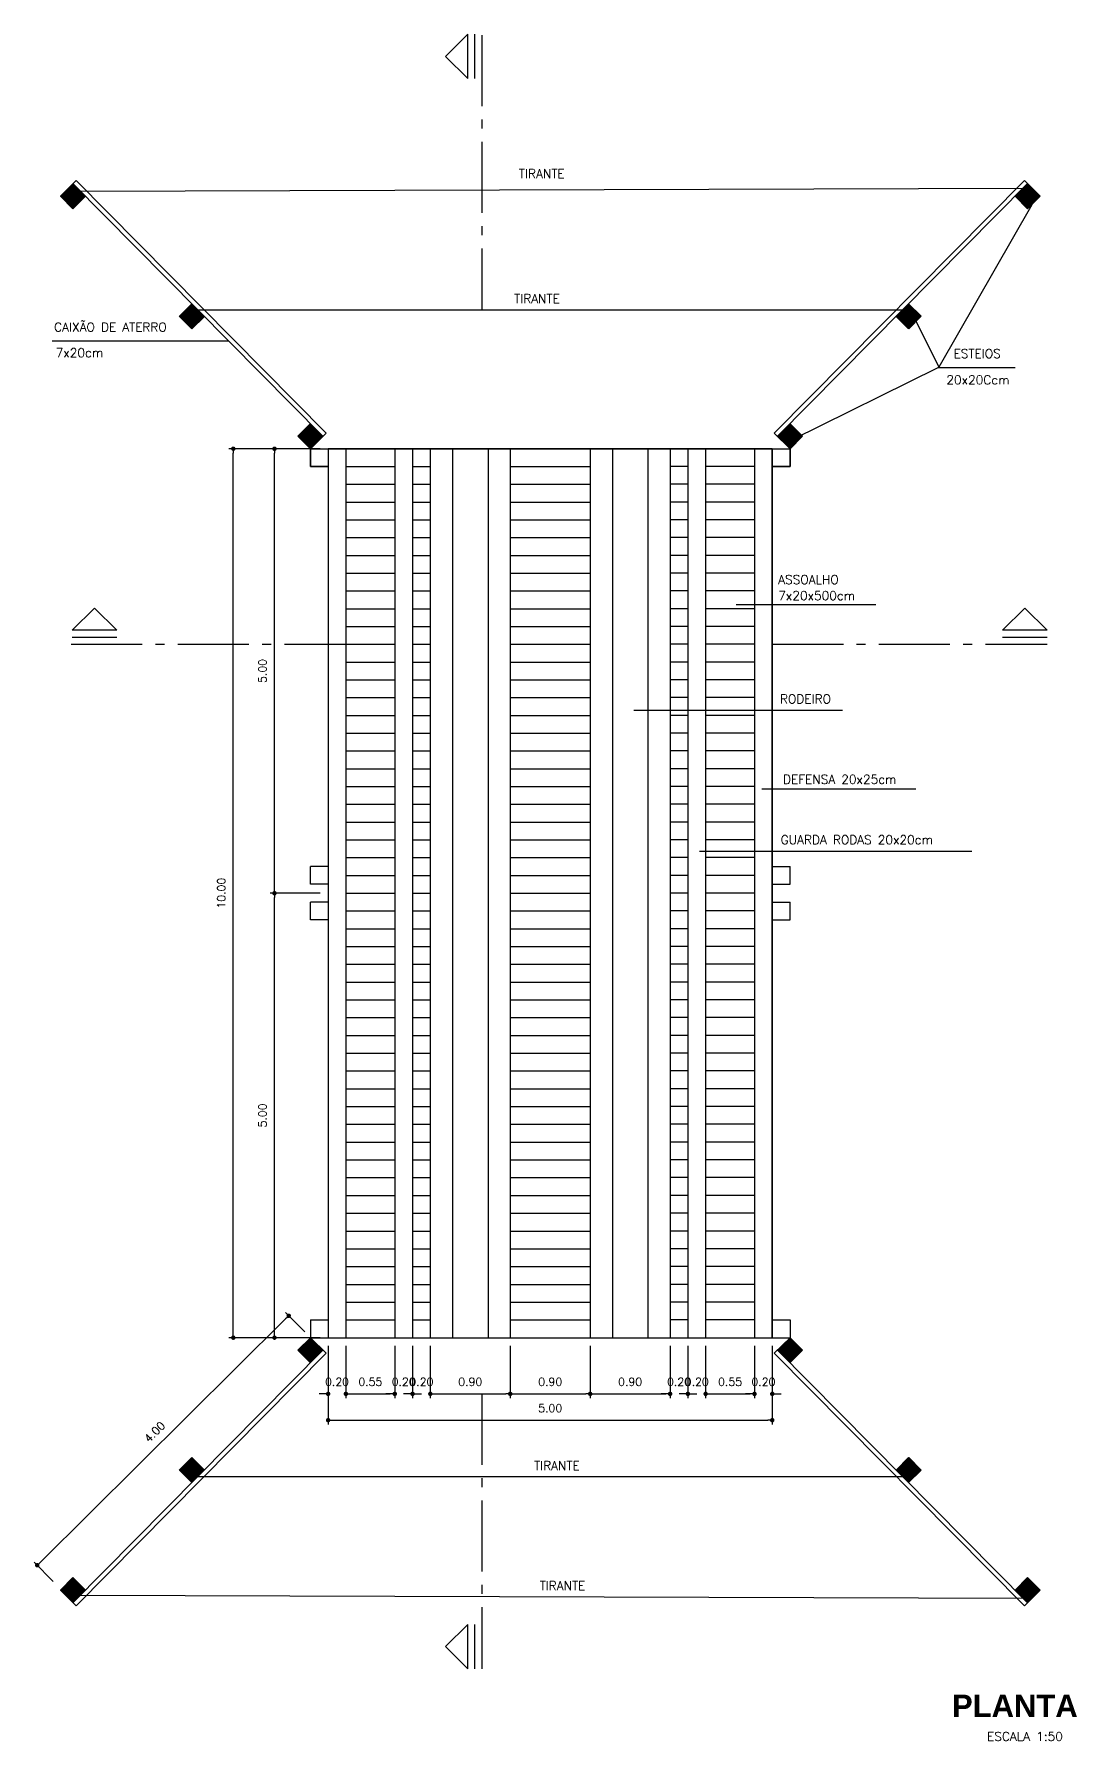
# Model space of a CAD drawing. Extents: x -145.3 to -112, y 64.3 to 94.4.
# Drawn here: x -123.76 to -112.02, y 64.34 to 83.54 of the extents above; entities that cross this region are included whole.
import ezdxf
from ezdxf.enums import TextEntityAlignment as Align

# ---------------------------------------------------------------- set-up
doc = ezdxf.new("R2010")
doc.units = 0
doc.header["$MEASUREMENT"] = 0
doc.linetypes.add('DASHDOT', pattern=[1.1, 0.8, -0.15, 0, -0.15])
doc.layers.get('0').update_dxf_attribs({"linetype": 'CONTINUOUS'})
doc.layers.get('DEFPOINTS').update_dxf_attribs({"linetype": 'CONTINUOUS'})
for name, color, linetype in [('ALVENARIA', 7, 'CONTINUOUS'), ('ALVENARIA1', 44, 'CONTINUOUS'), ('COTA', 1, 'CONTINUOUS'), ('HATCH', 30, 'CONTINUOUS'), ('TEXTO2', 40, 'CONTINUOUS'), ('TEXTO5', 5, 'CONTINUOUS')]:
    doc.layers.add(name, color=color, linetype=linetype)
doc.styles.add('SANSSERIFBOLD', font='sasb____.pfb')
doc.styles.add('SIMPLEX', font='SIMPLEX.SHX')
doc.dimstyles.new('DIM50', dxfattribs={"dimtxt": 0.09, "dimasz": 0.05, "dimexe": 0.05, "dimexo": 0.09, "dimgap": 0.09, "dimtad": 1, "dimzin": 0, "dimdsep": 46, "dimtxsty": 'SIMPLEX', "dimblk": 'DOT', "dimcen": 0.09, "dimadec": 0, "dimazin": 0, "dimtfac": 1, "dimtix": 1, "dimtofl": 0, "dimtmove": 2, "dimatfit": 3, "dimldrblk": 'DOT', "dimfxl": 1, "dimtolj": 1, "dimtzin": 0, "dimarcsym": 0})

# ---------------------------------------------------------------- blocks, each defined once
blk = doc.blocks.new('DOT')
at = {"layer": 'ALVENARIA', "color": 0, "linetype": 'ByBlock'}
blk.add_line((-0.5, 0), (-1, 0), dxfattribs=at)
at = {"layer": 'ALVENARIA', "color": 0, "linetype": 'ByBlock', "const_width": 0.5}
blk.add_lwpolyline([(-0.25, 0, 1), (0.25, 0, 1)], format="xyb", close=True, dxfattribs=at)
blk = doc.blocks.new('*D67')
at = {"color": 0, "linetype": 'ByBlock'}
for p, q in [((-120.251, 71.784), (-120.251, 71.192)), ((-120.501, 71.242), (-120.551, 71.242)), ((-120.201, 71.242), (-120.151, 71.242))]:
    blk.add_line(p, q, dxfattribs=at)
at = {"layer": 'DEFPOINTS', "color": 0, "linetype": 'ByBlock'}
for p in [(-120.451, 71.874), (-120.251, 71.874), (-120.251, 71.242)]:
    blk.add_point(p, dxfattribs=at)
at = {"color": 0, "linetype": 'ByBlock', "xscale": 0.05, "yscale": 0.05, "zscale": 0.05}
blk.add_blockref('DOT', (-120.451, 71.242), dxfattribs=at)
at = {"color": 0, "linetype": 'ByBlock', "xscale": 0.05, "yscale": 0.05, "zscale": 0.05, "rotation": 180}
blk.add_blockref('DOT', (-120.251, 71.242), dxfattribs=at)
at = {"color": 0, "linetype": 'ByBlock', "insert": (-120.351, 71.377), "char_height": 0.09, "attachment_point": 5, "style": 'SIMPLEX'}
blk.add_mtext('\\A1;0.20', dxfattribs=at)
blk = doc.blocks.new('*D68')
at = {"color": 0, "linetype": 'ByBlock'}
for p, q in [((-119.701, 71.784), (-119.701, 71.192)), ((-120.201, 71.242), (-119.751, 71.242))]:
    blk.add_line(p, q, dxfattribs=at)
at = {"layer": 'DEFPOINTS', "color": 0, "linetype": 'ByBlock'}
for p in [(-120.251, 71.874), (-119.701, 71.874), (-119.701, 71.242)]:
    blk.add_point(p, dxfattribs=at)
at = {"color": 0, "linetype": 'ByBlock', "xscale": 0.05, "yscale": 0.05, "zscale": 0.05, "rotation": 180}
blk.add_blockref('DOT', (-120.251, 71.242), dxfattribs=at)
at = {"color": 0, "linetype": 'ByBlock', "xscale": 0.05, "yscale": 0.05, "zscale": 0.05}
blk.add_blockref('DOT', (-119.701, 71.242), dxfattribs=at)
at = {"color": 0, "linetype": 'ByBlock', "insert": (-119.976, 71.377), "char_height": 0.09, "attachment_point": 5, "style": 'SIMPLEX'}
blk.add_mtext('\\A1;0.55', dxfattribs=at)
blk = doc.blocks.new('*D69')
at = {"color": 0, "linetype": 'ByBlock'}
for p, q in [((-119.501, 71.784), (-119.501, 71.192)), ((-119.751, 71.242), (-119.801, 71.242)), ((-119.451, 71.242), (-119.401, 71.242))]:
    blk.add_line(p, q, dxfattribs=at)
at = {"layer": 'DEFPOINTS', "color": 0, "linetype": 'ByBlock'}
for p in [(-119.701, 71.874), (-119.501, 71.874), (-119.501, 71.242)]:
    blk.add_point(p, dxfattribs=at)
at = {"color": 0, "linetype": 'ByBlock', "xscale": 0.05, "yscale": 0.05, "zscale": 0.05}
blk.add_blockref('DOT', (-119.701, 71.242), dxfattribs=at)
at = {"color": 0, "linetype": 'ByBlock', "xscale": 0.05, "yscale": 0.05, "zscale": 0.05, "rotation": 180}
blk.add_blockref('DOT', (-119.501, 71.242), dxfattribs=at)
at = {"color": 0, "linetype": 'ByBlock', "insert": (-119.601, 71.377), "char_height": 0.09, "attachment_point": 5, "style": 'SIMPLEX'}
blk.add_mtext('\\A1;0.20', dxfattribs=at)
blk = doc.blocks.new('*D70')
at = {"color": 0, "linetype": 'ByBlock'}
for p, q in [((-119.301, 71.784), (-119.301, 71.192)), ((-119.551, 71.242), (-119.601, 71.242)), ((-119.251, 71.242), (-119.201, 71.242))]:
    blk.add_line(p, q, dxfattribs=at)
at = {"layer": 'DEFPOINTS', "color": 0, "linetype": 'ByBlock'}
for p in [(-119.501, 71.874), (-119.301, 71.874), (-119.301, 71.242)]:
    blk.add_point(p, dxfattribs=at)
at = {"color": 0, "linetype": 'ByBlock', "xscale": 0.05, "yscale": 0.05, "zscale": 0.05}
blk.add_blockref('DOT', (-119.501, 71.242), dxfattribs=at)
at = {"color": 0, "linetype": 'ByBlock', "xscale": 0.05, "yscale": 0.05, "zscale": 0.05, "rotation": 180}
blk.add_blockref('DOT', (-119.301, 71.242), dxfattribs=at)
at = {"color": 0, "linetype": 'ByBlock', "insert": (-119.401, 71.377), "char_height": 0.09, "attachment_point": 5, "style": 'SIMPLEX'}
blk.add_mtext('\\A1;0.20', dxfattribs=at)
blk = doc.blocks.new('*D71')
at = {"color": 0, "linetype": 'ByBlock'}
for p, q in [((-118.401, 71.784), (-118.401, 71.192)), ((-119.251, 71.242), (-118.451, 71.242))]:
    blk.add_line(p, q, dxfattribs=at)
at = {"layer": 'DEFPOINTS', "color": 0, "linetype": 'ByBlock'}
for p in [(-119.301, 71.874), (-118.401, 71.874), (-118.401, 71.242)]:
    blk.add_point(p, dxfattribs=at)
at = {"color": 0, "linetype": 'ByBlock', "xscale": 0.05, "yscale": 0.05, "zscale": 0.05, "rotation": 180}
blk.add_blockref('DOT', (-119.301, 71.242), dxfattribs=at)
at = {"color": 0, "linetype": 'ByBlock', "xscale": 0.05, "yscale": 0.05, "zscale": 0.05}
blk.add_blockref('DOT', (-118.401, 71.242), dxfattribs=at)
at = {"color": 0, "linetype": 'ByBlock', "insert": (-118.851, 71.377), "char_height": 0.09, "attachment_point": 5, "style": 'SIMPLEX'}
blk.add_mtext('\\A1;0.90', dxfattribs=at)
blk = doc.blocks.new('*D72')
at = {"color": 0, "linetype": 'ByBlock'}
for p, q in [((-117.501, 71.784), (-117.501, 71.192)), ((-118.351, 71.242), (-117.551, 71.242))]:
    blk.add_line(p, q, dxfattribs=at)
at = {"layer": 'DEFPOINTS', "color": 0, "linetype": 'ByBlock'}
for p in [(-118.401, 71.874), (-117.501, 71.874), (-117.501, 71.242)]:
    blk.add_point(p, dxfattribs=at)
at = {"color": 0, "linetype": 'ByBlock', "xscale": 0.05, "yscale": 0.05, "zscale": 0.05, "rotation": 180}
blk.add_blockref('DOT', (-118.401, 71.242), dxfattribs=at)
at = {"color": 0, "linetype": 'ByBlock', "xscale": 0.05, "yscale": 0.05, "zscale": 0.05}
blk.add_blockref('DOT', (-117.501, 71.242), dxfattribs=at)
at = {"color": 0, "linetype": 'ByBlock', "insert": (-117.951, 71.377), "char_height": 0.09, "attachment_point": 5, "style": 'SIMPLEX'}
blk.add_mtext('\\A1;0.90', dxfattribs=at)
blk = doc.blocks.new('*D73')
at = {"color": 0, "linetype": 'ByBlock'}
for p, q in [((-116.601, 71.784), (-116.601, 71.192)), ((-117.451, 71.242), (-116.651, 71.242))]:
    blk.add_line(p, q, dxfattribs=at)
at = {"layer": 'DEFPOINTS', "color": 0, "linetype": 'ByBlock'}
for p in [(-117.501, 71.874), (-116.601, 71.874), (-116.601, 71.242)]:
    blk.add_point(p, dxfattribs=at)
at = {"color": 0, "linetype": 'ByBlock', "xscale": 0.05, "yscale": 0.05, "zscale": 0.05, "rotation": 180}
blk.add_blockref('DOT', (-117.501, 71.242), dxfattribs=at)
at = {"color": 0, "linetype": 'ByBlock', "xscale": 0.05, "yscale": 0.05, "zscale": 0.05}
blk.add_blockref('DOT', (-116.601, 71.242), dxfattribs=at)
at = {"color": 0, "linetype": 'ByBlock', "insert": (-117.051, 71.377), "char_height": 0.09, "attachment_point": 5, "style": 'SIMPLEX'}
blk.add_mtext('\\A1;0.90', dxfattribs=at)
blk = doc.blocks.new('*D74')
at = {"color": 0, "linetype": 'ByBlock'}
for p, q in [((-116.401, 71.784), (-116.401, 71.192)), ((-116.651, 71.242), (-116.701, 71.242)), ((-116.351, 71.242), (-116.301, 71.242))]:
    blk.add_line(p, q, dxfattribs=at)
at = {"layer": 'DEFPOINTS', "color": 0, "linetype": 'ByBlock'}
for p in [(-116.601, 71.874), (-116.401, 71.874), (-116.401, 71.242)]:
    blk.add_point(p, dxfattribs=at)
at = {"color": 0, "linetype": 'ByBlock', "xscale": 0.05, "yscale": 0.05, "zscale": 0.05}
blk.add_blockref('DOT', (-116.601, 71.242), dxfattribs=at)
at = {"color": 0, "linetype": 'ByBlock', "xscale": 0.05, "yscale": 0.05, "zscale": 0.05, "rotation": 180}
blk.add_blockref('DOT', (-116.401, 71.242), dxfattribs=at)
at = {"color": 0, "linetype": 'ByBlock', "insert": (-116.501, 71.377), "char_height": 0.09, "attachment_point": 5, "style": 'SIMPLEX'}
blk.add_mtext('\\A1;0.20', dxfattribs=at)
blk = doc.blocks.new('*D75')
at = {"color": 0, "linetype": 'ByBlock'}
for p, q in [((-116.201, 71.784), (-116.201, 71.192)), ((-116.451, 71.242), (-116.501, 71.242)), ((-116.151, 71.242), (-116.101, 71.242))]:
    blk.add_line(p, q, dxfattribs=at)
at = {"layer": 'DEFPOINTS', "color": 0, "linetype": 'ByBlock'}
for p in [(-116.401, 71.874), (-116.201, 71.874), (-116.201, 71.242)]:
    blk.add_point(p, dxfattribs=at)
at = {"color": 0, "linetype": 'ByBlock', "xscale": 0.05, "yscale": 0.05, "zscale": 0.05}
blk.add_blockref('DOT', (-116.401, 71.242), dxfattribs=at)
at = {"color": 0, "linetype": 'ByBlock', "xscale": 0.05, "yscale": 0.05, "zscale": 0.05, "rotation": 180}
blk.add_blockref('DOT', (-116.201, 71.242), dxfattribs=at)
at = {"color": 0, "linetype": 'ByBlock', "insert": (-116.301, 71.377), "char_height": 0.09, "attachment_point": 5, "style": 'SIMPLEX'}
blk.add_mtext('\\A1;0.20', dxfattribs=at)
blk = doc.blocks.new('*D76')
at = {"color": 0, "linetype": 'ByBlock'}
for p, q in [((-115.651, 71.784), (-115.651, 71.192)), ((-116.151, 71.242), (-115.701, 71.242))]:
    blk.add_line(p, q, dxfattribs=at)
at = {"layer": 'DEFPOINTS', "color": 0, "linetype": 'ByBlock'}
for p in [(-116.201, 71.874), (-115.651, 71.874), (-115.651, 71.242)]:
    blk.add_point(p, dxfattribs=at)
at = {"color": 0, "linetype": 'ByBlock', "xscale": 0.05, "yscale": 0.05, "zscale": 0.05, "rotation": 180}
blk.add_blockref('DOT', (-116.201, 71.242), dxfattribs=at)
at = {"color": 0, "linetype": 'ByBlock', "xscale": 0.05, "yscale": 0.05, "zscale": 0.05}
blk.add_blockref('DOT', (-115.651, 71.242), dxfattribs=at)
at = {"color": 0, "linetype": 'ByBlock', "insert": (-115.926, 71.377), "char_height": 0.09, "attachment_point": 5, "style": 'SIMPLEX'}
blk.add_mtext('\\A1;0.55', dxfattribs=at)
blk = doc.blocks.new('*D77')
at = {"color": 0, "linetype": 'ByBlock'}
for p, q in [((-115.451, 71.784), (-115.451, 71.192)), ((-115.701, 71.242), (-115.751, 71.242)), ((-115.401, 71.242), (-115.351, 71.242))]:
    blk.add_line(p, q, dxfattribs=at)
at = {"layer": 'DEFPOINTS', "color": 0, "linetype": 'ByBlock'}
for p in [(-115.651, 71.874), (-115.451, 71.874), (-115.451, 71.242)]:
    blk.add_point(p, dxfattribs=at)
at = {"color": 0, "linetype": 'ByBlock', "xscale": 0.05, "yscale": 0.05, "zscale": 0.05}
blk.add_blockref('DOT', (-115.651, 71.242), dxfattribs=at)
at = {"color": 0, "linetype": 'ByBlock', "xscale": 0.05, "yscale": 0.05, "zscale": 0.05, "rotation": 180}
blk.add_blockref('DOT', (-115.451, 71.242), dxfattribs=at)
at = {"color": 0, "linetype": 'ByBlock', "insert": (-115.551, 71.377), "char_height": 0.09, "attachment_point": 5, "style": 'SIMPLEX'}
blk.add_mtext('\\A1;0.20', dxfattribs=at)
blk = doc.blocks.new('*D78')
at = {"color": 0, "linetype": 'ByBlock'}
for p, q in [((-120.451, 71.784), (-120.451, 70.896)), ((-115.451, 71.784), (-115.451, 70.896)), ((-120.401, 70.946), (-115.501, 70.946))]:
    blk.add_line(p, q, dxfattribs=at)
at = {"layer": 'DEFPOINTS', "color": 0, "linetype": 'ByBlock'}
for p in [(-120.451, 71.874), (-115.451, 71.874), (-115.451, 70.946)]:
    blk.add_point(p, dxfattribs=at)
at = {"color": 0, "linetype": 'ByBlock', "xscale": 0.05, "yscale": 0.05, "zscale": 0.05, "rotation": 180}
blk.add_blockref('DOT', (-120.451, 70.946), dxfattribs=at)
at = {"color": 0, "linetype": 'ByBlock', "xscale": 0.05, "yscale": 0.05, "zscale": 0.05}
blk.add_blockref('DOT', (-115.451, 70.946), dxfattribs=at)
at = {"color": 0, "linetype": 'ByBlock', "insert": (-117.951, 71.081), "char_height": 0.09, "attachment_point": 5, "style": 'SIMPLEX'}
blk.add_mtext('\\A1;5.00', dxfattribs=at)
blk = doc.blocks.new('*D79')
at = {"color": 0, "linetype": 'ByBlock'}
for p, q in [((-120.541, 78.874), (-121.069, 78.874)), ((-121.019, 68.924), (-121.019, 78.824)), ((-120.541, 68.874), (-121.069, 68.874))]:
    blk.add_line(p, q, dxfattribs=at)
at = {"layer": 'DEFPOINTS', "color": 0, "linetype": 'ByBlock'}
for p in [(-121.019, 78.874), (-120.451, 78.874), (-120.451, 68.874)]:
    blk.add_point(p, dxfattribs=at)
at = {"color": 0, "linetype": 'ByBlock', "xscale": 0.05, "yscale": 0.05, "zscale": 0.05}
for p, rotation in [((-121.019, 78.874), 90), ((-121.019, 68.874), 270)]:
    blk.add_blockref('DOT', p, dxfattribs=dict(at, rotation=rotation))
at = {"color": 0, "linetype": 'ByBlock', "insert": (-121.154, 73.874), "char_height": 0.09, "attachment_point": 5, "rotation": 90, "style": 'SIMPLEX'}
blk.add_mtext('\\A1;10.00', dxfattribs=at)
blk = doc.blocks.new('*D80')
at = {"color": 0, "linetype": 'ByBlock'}
for p, q in [((-123.691, 69.349), (-120.93, 72.085)), ((-120.714, 71.938), (-120.93, 72.156)), ((-123.545, 69.131), (-123.761, 69.349))]:
    blk.add_line(p, q, dxfattribs=at)
at = {"layer": 'DEFPOINTS', "color": 0, "linetype": 'ByBlock'}
for p in [(-120.895, 72.12), (-120.651, 71.874), (-123.482, 69.067)]:
    blk.add_point(p, dxfattribs=at)
at = {"color": 0, "linetype": 'ByBlock', "xscale": 0.05, "yscale": 0.05, "zscale": 0.05}
for p, rotation in [((-120.895, 72.12), 44.75101426831696), ((-123.726, 69.314), 224.751014268317)]:
    blk.add_blockref('DOT', p, dxfattribs=dict(at, rotation=rotation))
at = {"color": 0, "linetype": 'ByBlock', "insert": (-122.405, 70.813), "char_height": 0.09, "attachment_point": 5, "rotation": 44.751, "style": 'SIMPLEX'}
blk.add_mtext('\\A1;4.00', dxfattribs=at)
blk = doc.blocks.new('*D140')
at = {"color": 0, "linetype": 'ByBlock'}
for p, q in [((-120.541, 73.874), (-121.105, 73.874)), ((-121.055, 68.924), (-121.055, 73.824)), ((-120.541, 68.874), (-121.105, 68.874))]:
    blk.add_line(p, q, dxfattribs=at)
at = {"layer": 'DEFPOINTS', "color": 0, "linetype": 'ByBlock'}
for p in [(-121.055, 73.874), (-120.451, 73.874), (-120.451, 68.874)]:
    blk.add_point(p, dxfattribs=at)
at = {"color": 0, "linetype": 'ByBlock', "xscale": 0.05, "yscale": 0.05, "zscale": 0.05}
for p, rotation in [((-121.055, 73.874), 90), ((-121.055, 68.874), 270)]:
    blk.add_blockref('DOT', p, dxfattribs=dict(at, rotation=rotation))
at = {"color": 0, "linetype": 'ByBlock', "insert": (-121.19, 71.374), "char_height": 0.09, "attachment_point": 5, "rotation": 90, "style": 'SIMPLEX'}
blk.add_mtext('\\A1;5.00', dxfattribs=at)
blk = doc.blocks.new('*D141')
at = {"color": 0, "linetype": 'ByBlock'}
for p, q in [((-120.541, 78.874), (-121.105, 78.874)), ((-121.055, 73.924), (-121.055, 78.824))]:
    blk.add_line(p, q, dxfattribs=at)
at = {"layer": 'DEFPOINTS', "color": 0, "linetype": 'ByBlock'}
for p in [(-121.055, 78.874), (-120.451, 78.874), (-120.451, 73.874)]:
    blk.add_point(p, dxfattribs=at)
at = {"color": 0, "linetype": 'ByBlock', "xscale": 0.05, "yscale": 0.05, "zscale": 0.05}
for p, rotation in [((-121.055, 78.874), 90), ((-121.055, 73.874), 270)]:
    blk.add_blockref('DOT', p, dxfattribs=dict(at, rotation=rotation))
at = {"color": 0, "linetype": 'ByBlock', "insert": (-121.19, 76.374), "char_height": 0.09, "attachment_point": 5, "rotation": 90, "style": 'SIMPLEX'}
blk.add_mtext('\\A1;5.00', dxfattribs=at)

msp = doc.modelspace()

# ---------------------------------------------------------------- hatches: boundary and pattern name
at = {"layer": 'HATCH'}
h = msp.add_hatch(dxfattribs=at)
h.set_pattern_fill('ANSI31', color=256, scale=0.05, style=0)
h.paths.add_polyline_path([(-123.324, 81.856), (-123.466, 81.715), (-123.325, 81.573), (-123.183, 81.714)])
h.paths.add_polyline_path([(-121.844, 80.363), (-121.985, 80.505), (-122.127, 80.364), (-121.986, 80.222)])
h.paths.add_polyline_path([(-120.509, 79.015), (-120.649, 79.157), (-120.791, 79.016), (-120.651, 78.874)])
h.paths.add_polyline_path([(-115.252, 79.157), (-115.393, 79.015), (-115.251, 78.874), (-115.11, 79.016)])
h.paths.add_polyline_path([(-113.774, 80.364), (-113.916, 80.505), (-114.057, 80.363), (-113.915, 80.222)])
h.paths.add_polyline_path([(-112.435, 81.715), (-112.577, 81.856), (-112.718, 81.714), (-112.576, 81.573)])
h = msp.add_hatch(dxfattribs=at)
h.set_pattern_fill('ANSI31', color=256, scale=0.05, style=0)
h.set_pattern_definition([(45, (0, -3), (-0.00441941738, 0.00441941738), [])])
h.paths.add_polyline_path([(-120.509, 68.733), (-120.651, 68.874), (-120.791, 68.732), (-120.649, 68.591)])
h.paths.add_polyline_path([(-121.844, 67.385), (-121.986, 67.526), (-122.127, 67.384), (-121.985, 67.243)])
h.paths.add_polyline_path([(-123.183, 66.034), (-123.325, 66.175), (-123.466, 66.033), (-123.324, 65.892)])
h.paths.add_polyline_path([(-115.11, 68.732), (-115.251, 68.874), (-115.393, 68.733), (-115.252, 68.591)])
h.paths.add_polyline_path([(-113.774, 67.384), (-113.915, 67.526), (-114.057, 67.385), (-113.916, 67.243)])
h.paths.add_polyline_path([(-112.576, 66.175), (-112.718, 66.034), (-112.577, 65.892), (-112.435, 66.033)])

# ---------------------------------------------------------------- linework, layer by layer
at = {"layer": 'ALVENARIA'}
for p, q in [((-118.88, 83.538), (-119.13, 83.288)), ((-118.88, 83.038), (-118.88, 83.538)), ((-118.8, 83.038), (-118.8, 83.538)), ((-119.13, 83.288), (-118.88, 83.038)), ((-120.651, 78.874), (-120.451, 78.874)), ((-120.651, 78.874), (-120.651, 78.674)), ((-120.651, 78.874), (-115.251, 78.874)), ((-120.651, 78.674), (-120.651, 78.874)), ((-115.451, 78.874), (-120.451, 78.874)), ((-120.451, 78.874), (-120.451, 68.874)), ((-120.251, 78.874), (-120.251, 68.874)), ((-120.251, 78.874), (-119.701, 78.874)), ((-119.701, 78.874), (-119.701, 68.874)), ((-119.501, 78.874), (-119.501, 68.874)), ((-119.501, 78.874), (-119.301, 78.874)), ((-119.301, 78.874), (-119.301, 68.874)), ((-119.051, 78.874), (-119.051, 68.874)), ((-118.651, 78.874), (-118.651, 68.874)), ((-118.401, 78.874), (-118.401, 68.874)), ((-118.401, 78.874), (-117.501, 78.874)), ((-117.501, 78.874), (-117.501, 68.874)), ((-117.251, 78.874), (-117.251, 68.874)), ((-116.851, 78.874), (-116.851, 68.874)), ((-116.601, 78.874), (-116.601, 68.874)), ((-116.401, 78.874), (-116.601, 78.874)), ((-116.401, 78.874), (-116.401, 68.874)), ((-116.201, 78.874), (-116.201, 68.874)), ((-115.651, 78.874), (-116.201, 78.874)), ((-115.651, 78.874), (-115.651, 68.874)), ((-115.451, 68.874), (-115.451, 78.874)), ((-115.451, 78.874), (-115.451, 68.874)), ((-115.451, 78.874), (-115.251, 78.874)), ((-115.451, 78.874), (-115.451, 78.674)), ((-115.451, 78.674), (-115.451, 78.874)), ((-115.451, 78.874), (-115.451, 78.874)), ((-115.251, 78.874), (-115.251, 78.674)), ((-115.251, 78.674), (-115.251, 78.874)), ((-120.451, 78.674), (-120.651, 78.674)), ((-120.651, 78.674), (-120.451, 78.674)), ((-115.451, 78.674), (-115.451, 78.674)), ((-115.251, 78.674), (-115.451, 78.674)), ((-115.451, 78.674), (-115.251, 78.674)), ((-123.331, 76.832), (-123.081, 77.082)), ((-123.081, 77.082), (-122.831, 76.832)), ((-112.858, 76.832), (-112.608, 77.082)), ((-112.608, 77.082), (-112.358, 76.832)), ((-122.831, 76.832), (-123.331, 76.832)), ((-112.358, 76.832), (-112.858, 76.832)), ((-122.831, 76.752), (-123.331, 76.752)), ((-112.358, 76.752), (-112.858, 76.752)), ((-120.451, 74.174), (-120.651, 74.174)), ((-120.651, 73.974), (-120.651, 74.174)), ((-115.451, 74.174), (-115.251, 74.174)), ((-115.251, 73.974), (-115.251, 74.174)), ((-120.451, 73.974), (-120.651, 73.974)), ((-115.451, 73.974), (-115.251, 73.974)), ((-120.451, 73.774), (-120.651, 73.774)), ((-120.651, 73.574), (-120.651, 73.774)), ((-115.451, 73.774), (-115.251, 73.774)), ((-115.251, 73.574), (-115.251, 73.774)), ((-120.451, 73.574), (-120.651, 73.574)), ((-115.451, 73.574), (-115.251, 73.574)), ((-120.651, 69.074), (-120.651, 68.874)), ((-120.651, 69.074), (-120.451, 69.074)), ((-115.451, 69.074), (-115.251, 69.074)), ((-115.451, 69.074), (-115.451, 68.874)), ((-115.251, 69.074), (-115.251, 68.874)), ((-120.651, 68.874), (-115.251, 68.874)), ((-115.451, 68.874), (-115.451, 68.874)), ((-118.88, 65.649), (-119.13, 65.399)), ((-118.88, 65.149), (-118.88, 65.649)), ((-118.8, 65.149), (-118.8, 65.649)), ((-119.13, 65.399), (-118.88, 65.149))]:
    msp.add_line(p, q, dxfattribs=at)
at = {"layer": 'ALVENARIA', "linetype": 'DASHDOT'}
for p, q in [((-118.722, 83.528), (-118.722, 80.435)), ((-123.343, 76.674), (-120.251, 76.674)), ((-115.451, 76.674), (-112.358, 76.674)), ((-118.722, 68.242), (-118.722, 65.149))]:
    msp.add_line(p, q, dxfattribs=at)
at = {"layer": 'ALVENARIA1'}
for p, q in [((-123.289, 81.891), (-123.466, 81.715)), ((-120.509, 79.015), (-123.324, 81.856)), ((-120.473, 79.05), (-123.289, 81.891)), ((-115.428, 79.05), (-112.613, 81.891)), ((-115.393, 79.015), (-112.577, 81.856)), ((-112.613, 81.891), (-112.435, 81.715)), ((-123.325, 81.573), (-123.466, 81.715)), ((-123.183, 81.714), (-123.325, 81.573)), ((-112.718, 81.714), (-112.576, 81.573)), ((-112.576, 81.573), (-112.435, 81.715)), ((-121.985, 80.505), (-122.126, 80.365)), ((-121.948, 80.541), (-121.949, 80.54)), ((-113.953, 80.541), (-113.952, 80.54)), ((-113.916, 80.505), (-113.775, 80.365)), ((-121.986, 80.222), (-122.127, 80.364)), ((-121.844, 80.363), (-121.985, 80.223)), ((-121.808, 80.399), (-121.809, 80.398)), ((-114.094, 80.399), (-114.093, 80.398)), ((-114.057, 80.363), (-113.916, 80.223)), ((-113.915, 80.222), (-113.774, 80.364)), ((-120.649, 79.157), (-120.791, 79.016)), ((-115.252, 79.157), (-115.11, 79.016)), ((-120.651, 78.874), (-120.791, 79.016)), ((-120.473, 79.05), (-120.651, 78.874)), ((-115.428, 79.05), (-115.251, 78.874)), ((-115.251, 78.874), (-115.11, 79.016)), ((-120.251, 78.674), (-119.701, 78.674)), ((-120.251, 78.674), (-119.701, 78.674)), ((-119.501, 78.674), (-119.301, 78.674)), ((-119.501, 78.674), (-119.301, 78.674)), ((-118.401, 78.674), (-117.501, 78.674)), ((-118.401, 78.674), (-117.501, 78.674)), ((-116.401, 78.674), (-116.601, 78.674)), ((-116.401, 78.674), (-116.601, 78.674)), ((-115.651, 78.674), (-116.201, 78.674)), ((-115.651, 78.674), (-116.201, 78.674)), ((-120.251, 78.474), (-119.701, 78.474)), ((-120.251, 78.474), (-119.701, 78.474)), ((-119.501, 78.474), (-119.301, 78.474)), ((-119.501, 78.474), (-119.301, 78.474)), ((-118.401, 78.474), (-117.501, 78.474)), ((-118.401, 78.474), (-117.501, 78.474)), ((-116.401, 78.474), (-116.601, 78.474)), ((-116.401, 78.474), (-116.601, 78.474)), ((-115.651, 78.474), (-116.201, 78.474)), ((-115.651, 78.474), (-116.201, 78.474)), ((-120.251, 78.274), (-119.701, 78.274)), ((-120.251, 78.274), (-119.701, 78.274)), ((-119.501, 78.274), (-119.301, 78.274)), ((-119.501, 78.274), (-119.301, 78.274)), ((-118.401, 78.274), (-117.501, 78.274)), ((-118.401, 78.274), (-117.501, 78.274)), ((-116.401, 78.274), (-116.601, 78.274)), ((-116.401, 78.274), (-116.601, 78.274)), ((-115.651, 78.274), (-116.201, 78.274)), ((-115.651, 78.274), (-116.201, 78.274)), ((-120.251, 78.074), (-119.701, 78.074)), ((-119.501, 78.074), (-119.301, 78.074)), ((-118.401, 78.074), (-117.501, 78.074)), ((-116.401, 78.074), (-116.601, 78.074)), ((-115.651, 78.074), (-116.201, 78.074)), ((-120.251, 77.874), (-119.701, 77.874)), ((-119.501, 77.874), (-119.301, 77.874)), ((-118.401, 77.874), (-117.501, 77.874)), ((-116.401, 77.874), (-116.601, 77.874)), ((-115.651, 77.874), (-116.201, 77.874)), ((-120.251, 77.674), (-119.701, 77.674)), ((-119.501, 77.674), (-119.301, 77.674)), ((-118.401, 77.674), (-117.501, 77.674)), ((-116.401, 77.674), (-116.601, 77.674)), ((-115.651, 77.674), (-116.201, 77.674)), ((-120.251, 77.474), (-119.701, 77.474)), ((-119.501, 77.474), (-119.301, 77.474)), ((-118.401, 77.474), (-117.501, 77.474)), ((-116.401, 77.474), (-116.601, 77.474)), ((-115.651, 77.474), (-116.201, 77.474)), ((-120.251, 77.274), (-119.701, 77.274)), ((-119.501, 77.274), (-119.301, 77.274)), ((-118.401, 77.274), (-117.501, 77.274)), ((-116.401, 77.274), (-116.601, 77.274)), ((-115.651, 77.274), (-116.201, 77.274)), ((-120.251, 77.074), (-119.701, 77.074)), ((-119.501, 77.074), (-119.301, 77.074)), ((-118.401, 77.074), (-117.501, 77.074)), ((-116.401, 77.074), (-116.601, 77.074)), ((-115.651, 77.074), (-116.201, 77.074)), ((-120.251, 76.874), (-119.701, 76.874)), ((-119.501, 76.874), (-119.301, 76.874)), ((-118.401, 76.874), (-117.501, 76.874)), ((-116.401, 76.874), (-116.601, 76.874)), ((-115.651, 76.874), (-116.201, 76.874)), ((-120.251, 76.674), (-119.701, 76.674)), ((-119.501, 76.674), (-119.301, 76.674)), ((-118.401, 76.674), (-117.501, 76.674)), ((-116.401, 76.674), (-116.601, 76.674)), ((-115.651, 76.674), (-116.201, 76.674)), ((-120.251, 76.474), (-119.701, 76.474)), ((-119.501, 76.474), (-119.301, 76.474)), ((-118.401, 76.474), (-117.501, 76.474)), ((-116.401, 76.474), (-116.601, 76.474)), ((-115.651, 76.474), (-116.201, 76.474)), ((-120.251, 76.274), (-119.701, 76.274)), ((-119.501, 76.274), (-119.301, 76.274)), ((-118.401, 76.274), (-117.501, 76.274)), ((-116.401, 76.274), (-116.601, 76.274)), ((-115.651, 76.274), (-116.201, 76.274)), ((-120.251, 76.074), (-119.701, 76.074)), ((-119.501, 76.074), (-119.301, 76.074)), ((-118.401, 76.074), (-117.501, 76.074)), ((-116.401, 76.074), (-116.601, 76.074)), ((-115.651, 76.074), (-116.201, 76.074)), ((-120.251, 75.874), (-119.701, 75.874)), ((-119.501, 75.874), (-119.301, 75.874)), ((-118.401, 75.874), (-117.501, 75.874)), ((-116.401, 75.874), (-116.601, 75.874)), ((-115.651, 75.874), (-116.201, 75.874)), ((-120.251, 75.674), (-119.701, 75.674)), ((-119.501, 75.674), (-119.301, 75.674)), ((-118.401, 75.674), (-117.501, 75.674)), ((-116.401, 75.674), (-116.601, 75.674)), ((-115.651, 75.674), (-116.201, 75.674)), ((-120.251, 75.474), (-119.701, 75.474)), ((-119.501, 75.474), (-119.301, 75.474)), ((-118.401, 75.474), (-117.501, 75.474)), ((-116.401, 75.474), (-116.601, 75.474)), ((-115.651, 75.474), (-116.201, 75.474)), ((-120.251, 75.274), (-119.701, 75.274)), ((-119.501, 75.274), (-119.301, 75.274)), ((-118.401, 75.274), (-117.501, 75.274)), ((-116.401, 75.274), (-116.601, 75.274)), ((-115.651, 75.274), (-116.201, 75.274)), ((-120.251, 75.074), (-119.701, 75.074)), ((-119.501, 75.074), (-119.301, 75.074)), ((-118.401, 75.074), (-117.501, 75.074)), ((-116.401, 75.074), (-116.601, 75.074)), ((-115.651, 75.074), (-116.201, 75.074)), ((-120.251, 74.874), (-119.701, 74.874)), ((-119.501, 74.874), (-119.301, 74.874)), ((-118.401, 74.874), (-117.501, 74.874)), ((-116.401, 74.874), (-116.601, 74.874)), ((-115.651, 74.874), (-116.201, 74.874)), ((-120.251, 74.674), (-119.701, 74.674)), ((-119.501, 74.674), (-119.301, 74.674)), ((-118.401, 74.674), (-117.501, 74.674)), ((-116.401, 74.674), (-116.601, 74.674)), ((-115.651, 74.674), (-116.201, 74.674)), ((-120.251, 74.474), (-119.701, 74.474)), ((-119.501, 74.474), (-119.301, 74.474)), ((-118.401, 74.474), (-117.501, 74.474)), ((-116.401, 74.474), (-116.601, 74.474)), ((-115.651, 74.474), (-116.201, 74.474)), ((-120.251, 74.274), (-119.701, 74.274)), ((-119.501, 74.274), (-119.301, 74.274)), ((-118.401, 74.274), (-117.501, 74.274)), ((-116.401, 74.274), (-116.601, 74.274)), ((-115.651, 74.274), (-116.201, 74.274)), ((-120.251, 74.074), (-119.701, 74.074)), ((-119.501, 74.074), (-119.301, 74.074)), ((-118.401, 74.074), (-117.501, 74.074)), ((-116.401, 74.074), (-116.601, 74.074)), ((-115.651, 74.074), (-116.201, 74.074)), ((-120.251, 73.874), (-119.701, 73.874)), ((-119.501, 73.874), (-119.301, 73.874)), ((-118.401, 73.874), (-117.501, 73.874)), ((-116.401, 73.874), (-116.601, 73.874)), ((-115.651, 73.874), (-116.201, 73.874)), ((-120.251, 73.674), (-119.701, 73.674)), ((-119.501, 73.674), (-119.301, 73.674)), ((-118.401, 73.674), (-117.501, 73.674)), ((-116.401, 73.674), (-116.601, 73.674)), ((-115.651, 73.674), (-116.201, 73.674)), ((-120.251, 73.474), (-119.701, 73.474)), ((-120.251, 73.474), (-119.701, 73.474)), ((-119.501, 73.474), (-119.301, 73.474)), ((-119.501, 73.474), (-119.301, 73.474)), ((-118.401, 73.474), (-117.501, 73.474)), ((-118.401, 73.474), (-117.501, 73.474)), ((-116.401, 73.474), (-116.601, 73.474)), ((-116.401, 73.474), (-116.601, 73.474)), ((-115.651, 73.474), (-116.201, 73.474)), ((-115.651, 73.474), (-116.201, 73.474)), ((-120.251, 73.274), (-119.701, 73.274)), ((-120.251, 73.274), (-119.701, 73.274)), ((-119.501, 73.274), (-119.301, 73.274)), ((-119.501, 73.274), (-119.301, 73.274)), ((-118.401, 73.274), (-117.501, 73.274)), ((-118.401, 73.274), (-117.501, 73.274)), ((-116.401, 73.274), (-116.601, 73.274)), ((-116.401, 73.274), (-116.601, 73.274)), ((-115.651, 73.274), (-116.201, 73.274)), ((-115.651, 73.274), (-116.201, 73.274)), ((-120.251, 73.074), (-119.701, 73.074)), ((-119.501, 73.074), (-119.301, 73.074)), ((-118.401, 73.074), (-117.501, 73.074)), ((-116.401, 73.074), (-116.601, 73.074)), ((-115.651, 73.074), (-116.201, 73.074)), ((-120.251, 72.874), (-119.701, 72.874)), ((-119.501, 72.874), (-119.301, 72.874)), ((-118.401, 72.874), (-117.501, 72.874)), ((-116.401, 72.874), (-116.601, 72.874)), ((-115.651, 72.874), (-116.201, 72.874)), ((-120.251, 72.674), (-119.701, 72.674)), ((-119.501, 72.674), (-119.301, 72.674)), ((-118.401, 72.674), (-117.501, 72.674)), ((-116.401, 72.674), (-116.601, 72.674)), ((-115.651, 72.674), (-116.201, 72.674)), ((-120.251, 72.474), (-119.701, 72.474)), ((-119.501, 72.474), (-119.301, 72.474)), ((-118.401, 72.474), (-117.501, 72.474)), ((-116.401, 72.474), (-116.601, 72.474)), ((-115.651, 72.474), (-116.201, 72.474)), ((-120.251, 72.274), (-119.701, 72.274)), ((-120.251, 72.274), (-119.701, 72.274)), ((-119.501, 72.274), (-119.301, 72.274)), ((-119.501, 72.274), (-119.301, 72.274)), ((-118.401, 72.274), (-117.501, 72.274)), ((-118.401, 72.274), (-117.501, 72.274)), ((-116.401, 72.274), (-116.601, 72.274)), ((-116.401, 72.274), (-116.601, 72.274)), ((-115.651, 72.274), (-116.201, 72.274)), ((-115.651, 72.274), (-116.201, 72.274)), ((-120.251, 72.074), (-119.701, 72.074)), ((-119.501, 72.074), (-119.301, 72.074)), ((-118.401, 72.074), (-117.501, 72.074)), ((-116.401, 72.074), (-116.601, 72.074)), ((-115.651, 72.074), (-116.201, 72.074)), ((-120.251, 71.874), (-119.701, 71.874)), ((-119.501, 71.874), (-119.301, 71.874)), ((-118.401, 71.874), (-117.501, 71.874)), ((-116.401, 71.874), (-116.601, 71.874)), ((-115.651, 71.874), (-116.201, 71.874)), ((-120.251, 71.674), (-119.701, 71.674)), ((-119.501, 71.674), (-119.301, 71.674)), ((-118.401, 71.674), (-117.501, 71.674)), ((-116.401, 71.674), (-116.601, 71.674)), ((-115.651, 71.674), (-116.201, 71.674)), ((-120.251, 71.474), (-119.701, 71.474)), ((-119.501, 71.474), (-119.301, 71.474)), ((-118.401, 71.474), (-117.501, 71.474)), ((-116.401, 71.474), (-116.601, 71.474)), ((-115.651, 71.474), (-116.201, 71.474)), ((-120.251, 71.274), (-119.701, 71.274)), ((-120.251, 71.274), (-119.701, 71.274)), ((-119.501, 71.274), (-119.301, 71.274)), ((-119.501, 71.274), (-119.301, 71.274)), ((-118.401, 71.274), (-117.501, 71.274)), ((-118.401, 71.274), (-117.501, 71.274)), ((-116.401, 71.274), (-116.601, 71.274)), ((-116.401, 71.274), (-116.601, 71.274)), ((-115.651, 71.274), (-116.201, 71.274)), ((-115.651, 71.274), (-116.201, 71.274)), ((-120.251, 71.074), (-119.701, 71.074)), ((-119.501, 71.074), (-119.301, 71.074)), ((-118.401, 71.074), (-117.501, 71.074)), ((-116.401, 71.074), (-116.601, 71.074)), ((-115.651, 71.074), (-116.201, 71.074)), ((-120.251, 70.874), (-119.701, 70.874)), ((-119.501, 70.874), (-119.301, 70.874)), ((-118.401, 70.874), (-117.501, 70.874)), ((-116.401, 70.874), (-116.601, 70.874)), ((-115.651, 70.874), (-116.201, 70.874)), ((-120.251, 70.674), (-119.701, 70.674)), ((-119.501, 70.674), (-119.301, 70.674)), ((-118.401, 70.674), (-117.501, 70.674)), ((-116.401, 70.674), (-116.601, 70.674)), ((-115.651, 70.674), (-116.201, 70.674)), ((-120.251, 70.474), (-119.701, 70.474)), ((-119.501, 70.474), (-119.301, 70.474)), ((-118.401, 70.474), (-117.501, 70.474)), ((-116.401, 70.474), (-116.601, 70.474)), ((-115.651, 70.474), (-116.201, 70.474)), ((-120.251, 70.274), (-119.701, 70.274)), ((-119.501, 70.274), (-119.301, 70.274)), ((-118.401, 70.274), (-117.501, 70.274)), ((-116.401, 70.274), (-116.601, 70.274)), ((-115.651, 70.274), (-116.201, 70.274)), ((-120.251, 70.074), (-119.701, 70.074)), ((-119.501, 70.074), (-119.301, 70.074)), ((-118.401, 70.074), (-117.501, 70.074)), ((-116.401, 70.074), (-116.601, 70.074)), ((-115.651, 70.074), (-116.201, 70.074)), ((-120.251, 69.874), (-119.701, 69.874)), ((-119.501, 69.874), (-119.301, 69.874)), ((-118.401, 69.874), (-117.501, 69.874)), ((-116.401, 69.874), (-116.601, 69.874)), ((-115.651, 69.874), (-116.201, 69.874)), ((-120.251, 69.674), (-119.701, 69.674)), ((-119.501, 69.674), (-119.301, 69.674)), ((-118.401, 69.674), (-117.501, 69.674)), ((-116.401, 69.674), (-116.601, 69.674)), ((-115.651, 69.674), (-116.201, 69.674)), ((-120.251, 69.474), (-119.701, 69.474)), ((-119.501, 69.474), (-119.301, 69.474)), ((-118.401, 69.474), (-117.501, 69.474)), ((-116.401, 69.474), (-116.601, 69.474)), ((-115.651, 69.474), (-116.201, 69.474)), ((-120.251, 69.274), (-119.701, 69.274)), ((-119.501, 69.274), (-119.301, 69.274)), ((-118.401, 69.274), (-117.501, 69.274)), ((-116.401, 69.274), (-116.601, 69.274)), ((-115.651, 69.274), (-116.201, 69.274)), ((-120.251, 69.074), (-119.701, 69.074)), ((-119.501, 69.074), (-119.301, 69.074)), ((-118.401, 69.074), (-117.501, 69.074)), ((-116.401, 69.074), (-116.601, 69.074)), ((-115.651, 69.074), (-116.201, 69.074)), ((-120.651, 68.874), (-120.791, 68.732)), ((-120.473, 68.698), (-120.651, 68.874)), ((-115.428, 68.698), (-115.251, 68.874)), ((-115.251, 68.874), (-115.11, 68.732)), ((-120.509, 68.733), (-123.324, 65.892)), ((-120.473, 68.698), (-123.289, 65.857)), ((-120.649, 68.591), (-120.791, 68.732)), ((-115.428, 68.698), (-112.613, 65.857)), ((-115.393, 68.733), (-112.577, 65.892)), ((-115.252, 68.591), (-115.11, 68.732)), ((-121.986, 67.526), (-122.127, 67.384)), ((-121.844, 67.385), (-121.985, 67.525)), ((-114.057, 67.385), (-113.916, 67.525)), ((-113.915, 67.526), (-113.774, 67.384)), ((-121.985, 67.243), (-122.126, 67.383)), ((-121.948, 67.207), (-121.949, 67.208)), ((-121.808, 67.349), (-121.809, 67.35)), ((-114.094, 67.349), (-114.093, 67.35)), ((-113.953, 67.207), (-113.952, 67.208)), ((-113.916, 67.243), (-113.775, 67.383)), ((-123.325, 66.175), (-123.466, 66.033)), ((-123.183, 66.034), (-123.325, 66.175)), ((-112.718, 66.034), (-112.576, 66.175)), ((-112.576, 66.175), (-112.435, 66.033)), ((-123.289, 65.857), (-123.466, 66.033)), ((-112.613, 65.857), (-112.435, 66.033))]:
    msp.add_line(p, q, dxfattribs=at)
at = {"layer": 'HATCH'}
for p, q in [((-123.239, 81.77), (-112.628, 81.805)), ((-112.53, 81.619), (-113.577, 79.792)), ((-121.916, 80.435), (-113.985, 80.435)), ((-113.831, 80.307), (-113.577, 79.792)), ((-121.568, 80.083), (-123.558, 80.083)), ((-115.225, 78.978), (-113.584, 79.789)), ((-113.584, 79.789), (-112.718, 79.789)), ((-115.856, 77.122), (-114.287, 77.122)), ((-117.011, 75.932), (-114.66, 75.932)), ((-115.568, 75.049), (-113.836, 75.049)), ((-116.271, 74.346), (-113.205, 74.346)), ((-121.916, 67.313), (-113.985, 67.313)), ((-123.239, 65.978), (-112.628, 65.943))]:
    msp.add_line(p, q, dxfattribs=at)

# ---------------------------------------------------------------- texts
at = {"layer": 'TEXTO2', "style": 'SIMPLEX'}
for s, p in [('TIRANTE ', (-118.303, 81.919)), ('TIRANTE ', (-118.357, 80.513)), ('CAIXÃO DE ATERRO', (-123.536, 80.192)), ('7x20cm', (-123.518, 79.904)), ('ESTEIOS', (-113.41, 79.894)), ('20x20Ccm', (-113.491, 79.599)), ('ASSOALHO', (-115.384, 77.352)), ('7x20x500cm', (-115.384, 77.172)), ('RODEIRO', (-115.365, 76.009)), ('DEFENSA 20x25cm', (-115.33, 75.105)), ('GUARDA RODAS 20x20cm', (-115.356, 74.426)), ('TIRANTE', (-118.133, 67.385)), ('TIRANTE', (-118.07, 66.034)), ('ESCALA 1:50', (-113.033, 64.338))]:
    msp.add_text(s, height=0.1, dxfattribs=at).set_placement(p)
at = {"layer": 'TEXTO5', "style": 'SANSSERIFBOLD'}
msp.add_text('PLANTA', height=0.25, dxfattribs=at).set_placement((-112.012, 64.608), align=Align.RIGHT)

# ---------------------------------------------------------------- dimensions: what is measured, and where the dimension line sits
at = {"layer": 'COTA'}
dim = msp.add_linear_dim(base=(-121.519, 78.874), p1=(-120.951, 68.874), p2=(-120.951, 78.874), angle=90, dimstyle='DIM50', override={"dimblk1": 'DOT', "dimblk2": 'DOT', "dimsah": 1}, dxfattribs=at)
dim.commit()
dim.dimension.update_dxf_attribs({"geometry": '*D79', "text_midpoint": (-121.654, 73.874), "insert": (-0.5, 0)})
for base, p1, p2, override, picture, middle in [((-121.055, 78.874), (-120.451, 73.874), (-120.451, 78.874), {"dimblk1": 'DOT', "dimblk2": 'DOT', "dimsah": 1, "dimse1": 1}, '*D141', (-121.19, 76.374)), ((-121.055, 73.874), (-120.451, 68.874), (-120.451, 73.874), {"dimblk1": 'DOT', "dimblk2": 'DOT', "dimsah": 1}, '*D140', (-121.19, 71.374))]:
    dim = msp.add_linear_dim(base=base, p1=p1, p2=p2, angle=90, dimstyle='DIM50', override=override, dxfattribs=at)
    dim.commit()
    dim.dimension.update_dxf_attribs({"geometry": picture, "text_midpoint": middle})
for base, p1, p2, override, picture, middle in [((-120.251, 68.242), (-120.451, 68.874), (-120.251, 68.874), {"dimblk1": 'DOT', "dimblk2": 'DOT', "dimsah": 1, "dimse1": 1}, '*D67', (-120.351, 71.377)), ((-119.701, 68.242), (-120.251, 68.874), (-119.701, 68.874), {"dimblk1": 'DOT', "dimblk2": 'DOT', "dimsah": 1, "dimse1": 1}, '*D68', (-119.976, 71.377)), ((-119.501, 68.242), (-119.701, 68.874), (-119.501, 68.874), {"dimblk1": 'DOT', "dimblk2": 'DOT', "dimsah": 1, "dimse1": 1}, '*D69', (-119.601, 71.377)), ((-119.301, 68.242), (-119.501, 68.874), (-119.301, 68.874), {"dimblk1": 'DOT', "dimblk2": 'DOT', "dimsah": 1, "dimse1": 1}, '*D70', (-119.401, 71.377)), ((-118.401, 68.242), (-119.301, 68.874), (-118.401, 68.874), {"dimblk1": 'DOT', "dimblk2": 'DOT', "dimsah": 1, "dimse1": 1}, '*D71', (-118.851, 71.377)), ((-117.501, 68.242), (-118.401, 68.874), (-117.501, 68.874), {"dimblk1": 'DOT', "dimblk2": 'DOT', "dimsah": 1, "dimse1": 1}, '*D72', (-117.951, 71.377)), ((-116.601, 68.242), (-117.501, 68.874), (-116.601, 68.874), {"dimblk1": 'DOT', "dimblk2": 'DOT', "dimsah": 1, "dimse1": 1}, '*D73', (-117.051, 71.377)), ((-116.401, 68.242), (-116.601, 68.874), (-116.401, 68.874), {"dimblk1": 'DOT', "dimblk2": 'DOT', "dimsah": 1, "dimse1": 1}, '*D74', (-116.501, 71.377)), ((-116.201, 68.242), (-116.401, 68.874), (-116.201, 68.874), {"dimblk1": 'DOT', "dimblk2": 'DOT', "dimsah": 1, "dimse1": 1}, '*D75', (-116.301, 71.377)), ((-115.651, 68.242), (-116.201, 68.874), (-115.651, 68.874), {"dimblk1": 'DOT', "dimblk2": 'DOT', "dimsah": 1, "dimse1": 1}, '*D76', (-115.926, 71.377)), ((-115.451, 68.242), (-115.651, 68.874), (-115.451, 68.874), {"dimblk1": 'DOT', "dimblk2": 'DOT', "dimsah": 1, "dimse1": 1}, '*D77', (-115.551, 71.377)), ((-115.451, 67.946), (-120.451, 68.874), (-115.451, 68.874), {"dimblk1": 'DOT', "dimblk2": 'DOT', "dimsah": 1}, '*D78', (-117.951, 71.081))]:
    dim = msp.add_linear_dim(base=base, p1=p1, p2=p2, dimstyle='DIM50', override=override, dxfattribs=at)
    dim.commit()
    dim.dimension.update_dxf_attribs({"geometry": picture, "text_midpoint": middle, "insert": (0, -3)})
dim = msp.add_aligned_dim(p1=(-123.482, 66.067), p2=(-120.651, 68.874), distance=0.347, text='4.00', dimstyle='DIM50', override={"dimblk1": 'DOT', "dimblk2": 'DOT', "dimsah": 1}, dxfattribs=at)
dim.commit()
dim.dimension.update_dxf_attribs({"geometry": '*D80', "text_midpoint": (-122.405, 70.813), "insert": (0, -3)})

doc.saveas('drawing.dxf')
